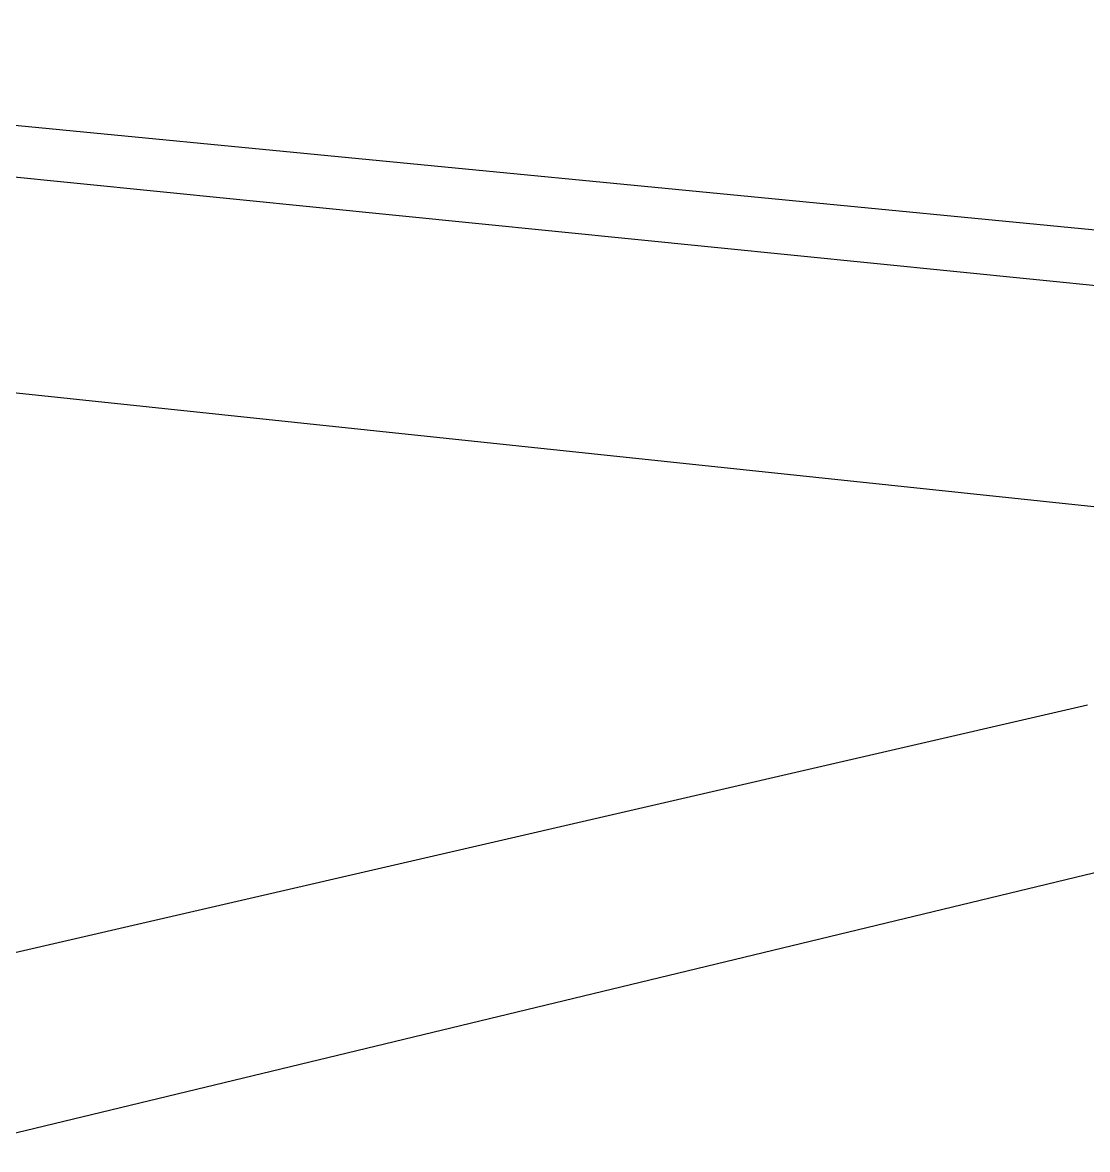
# Model space of a CAD drawing. Header units: millimetres. Extents: x -665 to 1920, y -373 to 1434.
# Drawn here: x 29.2 to 96.4, y 362.1 to 433.3 of the extents above; entities that cross this region are included whole.
import ezdxf

# ---------------------------------------------------------------- set-up
doc = ezdxf.new("R2010")
doc.units = ezdxf.units.MM
doc.header["$MEASUREMENT"] = 0
doc.layers.add('Domyślny', color=7, linetype='Continuous', true_color=0x000000)
doc.layers.add('Utwórz2D linie widoczne', color=7, linetype='Continuous', true_color=0x000000)

msp = doc.modelspace()

# ---------------------------------------------------------------- linework, layer by layer
at = {"layer": 'Domyślny'}
for p, q in [((-49.001, 431.303), (174.358, 408.888)), ((24.429, 362.1), (116.694, 384.378))]:
    msp.add_line(p, q, dxfattribs=at)
at = {"layer": 'Utwórz2D linie widoczne'}
for p, q in [((-38.028, 433.252), (186.624, 411.458)), ((133.715, 398.784), (-49.111, 418.053)), ((2.386, 368.467), (96.43, 390.177))]:
    msp.add_line(p, q, dxfattribs=at)

doc.saveas('drawing.dxf')
